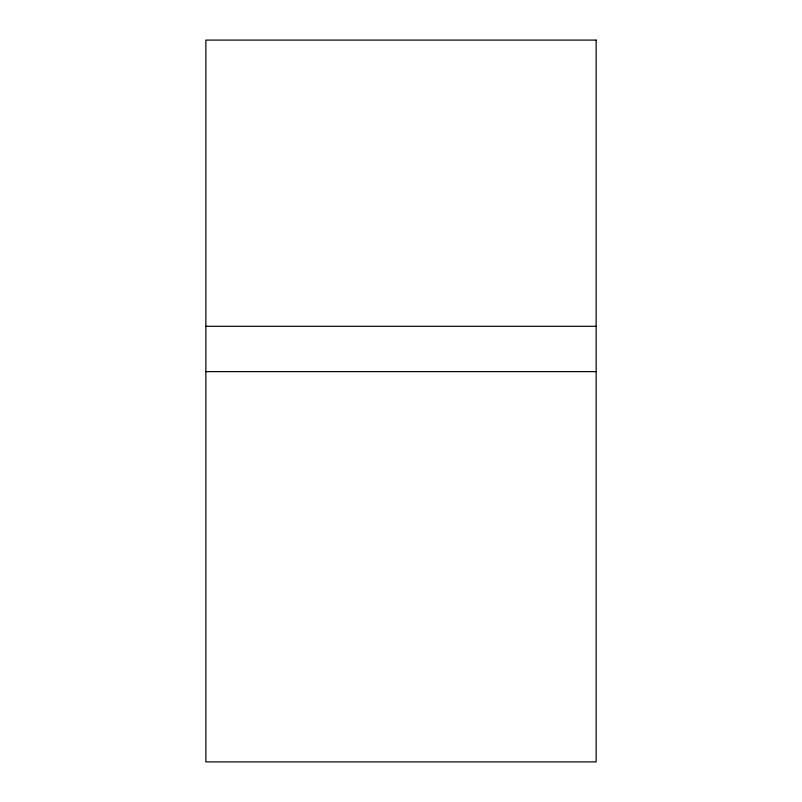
<?xml version="1.0" encoding="UTF-8"?>
<svg xmlns="http://www.w3.org/2000/svg" width="802" height="802" viewBox="0 0 802 802"><rect width="100%" height="100%" fill="white"/><g stroke="black" fill="none" stroke-linecap="round" stroke-linejoin="round"><path stroke-width="1.2" d="M205.863 326.294L596.137 326.294M205.863 371.637L596.137 371.637M596.137 40.1L205.863 40.1L205.863 761.9L596.137 761.9L596.137 40.1"/></g></svg>
